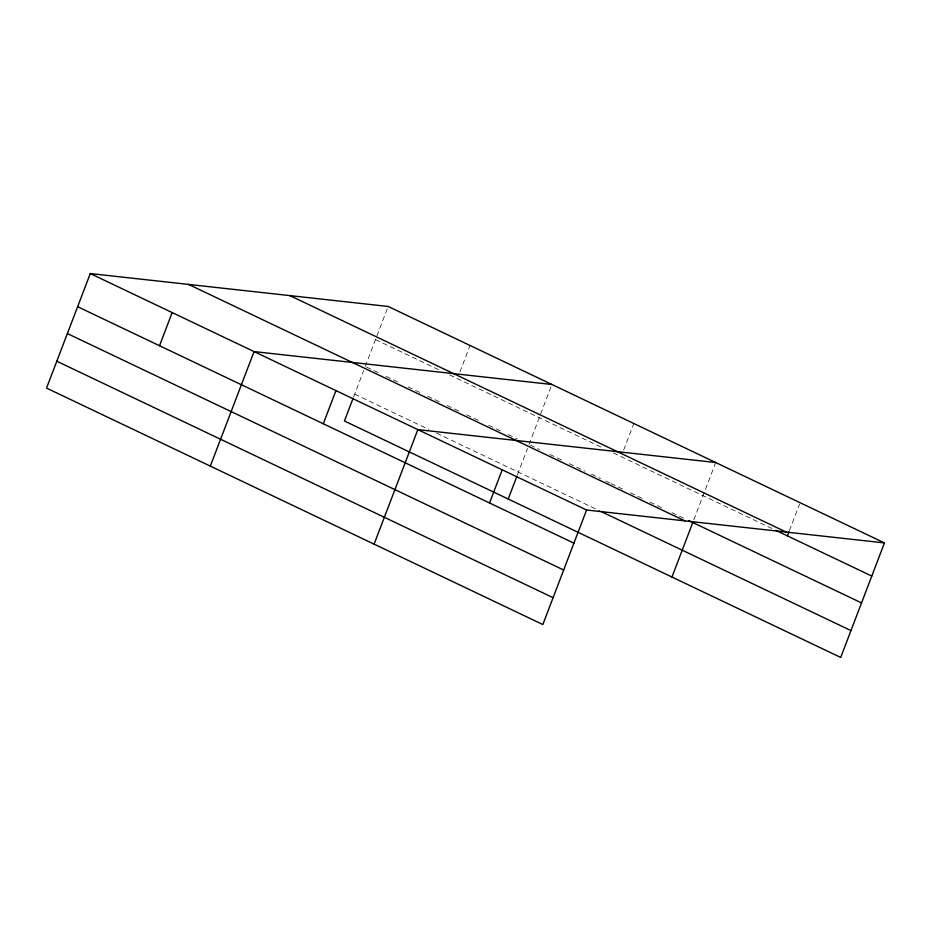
<?xml version="1.0" encoding="UTF-8"?>
<svg xmlns="http://www.w3.org/2000/svg" width="931" height="931" viewBox="0 0 931 931"><rect width="100%" height="100%" fill="white"/><g stroke="black" fill="none" stroke-linecap="round" stroke-linejoin="round"><path stroke-width="0.7" stroke-dasharray="4.66 3.49" d="M353.652 396.815L363.73 370.422M365.243 366.465L388.157 306.462M459.914 371.993L470.039 345.471M517.427 474.845L527.505 448.451M529.017 444.494L551.932 384.491M623.689 450.022L633.825 423.5M693.816 519.835L715.706 462.521M789.441 530.565L799.578 504.043M375.496 339.617L439.188 369.956M449.592 374.914L602.962 447.986M613.366 452.943L771.846 528.447M366.546 367.082L378.242 372.656M386.039 376.38L397.735 381.943M408.139 386.9L419.834 392.475M427.632 396.187L439.327 401.761M447.136 405.485L458.832 411.06M466.629 414.772L480.931 421.58M488.728 425.292L500.424 430.867M508.221 434.591L517.322 438.92M530.321 445.111L539.421 449.452M549.814 454.409L562.813 460.601M569.318 463.696L584.912 471.121M591.406 474.216L600.507 478.557M605.709 481.036L609.607 482.886M610.911 483.515L622.606 489.089M630.403 492.802L642.099 498.376M649.908 502.088L662.895 508.279M671.996 512.62L684.995 518.811M354.676 394.127L428.772 429.435M436.569 433.148L600.344 511.177"/><path stroke-width="1.4" d="M884.45 542.913L388.157 306.462L90.284 273.563L46.55 388.087L542.843 624.538L586.577 510.013L884.45 542.913L840.716 657.437L344.423 420.987L353.14 398.165M159.515 345.727L172.177 312.572M210.325 466.117L254.058 351.592L551.932 384.491M323.29 423.756L335.951 390.601M374.099 544.146L417.833 429.622L715.706 462.521M489.543 502.973L502.205 469.818M508.198 499.016L516.914 476.195M671.973 577.045L692.792 522.524M787.417 535.872L788.941 531.892M289.855 295.604L786.148 532.055M775.744 530.298L871.788 576.068M688.893 520.662L861.536 602.916M188.586 284.421L684.879 520.871M601.647 511.794L850.969 630.59M90.284 273.563L586.577 510.013M77.622 306.706L573.915 543.169M67.369 333.566L563.662 570.016M56.803 361.228L553.095 597.69"/></g></svg>
